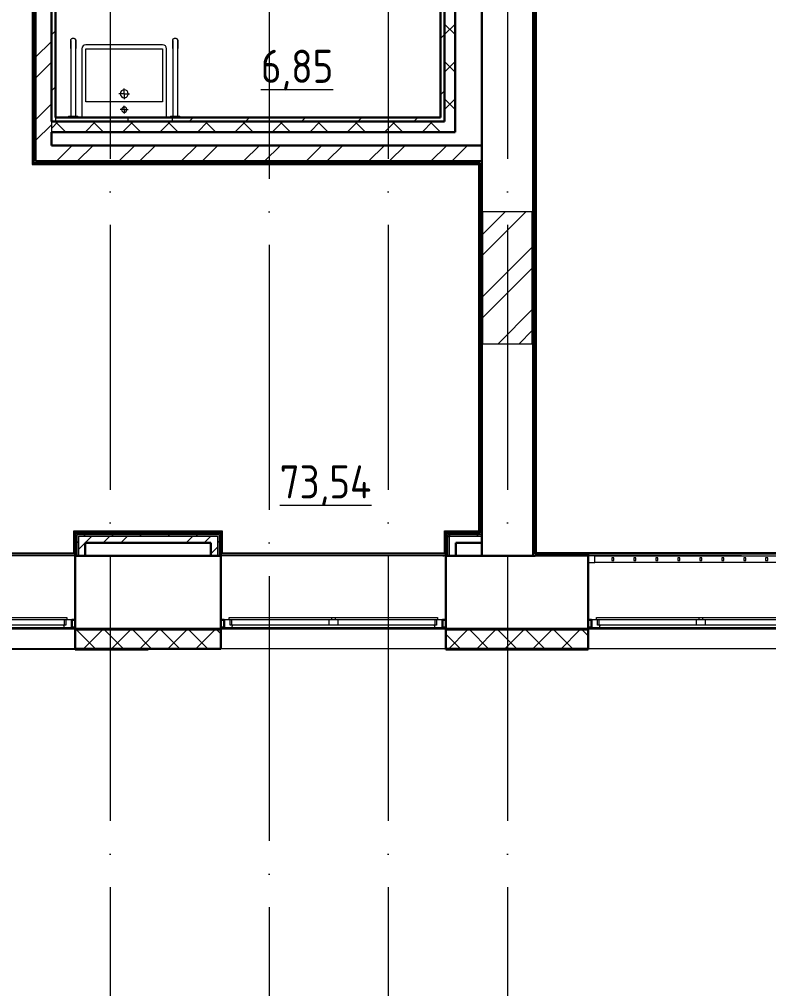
# Model space of a CAD drawing. Header units: millimetres. Extents: x -88595 to 880822, y -1054509 to -148035.
# Drawn here: x 193376 to 199036, y -286118 to -278800 of the extents above; entities that cross this region are included whole.
import ezdxf

# ---------------------------------------------------------------- set-up
doc = ezdxf.new("R2010")
doc.units = ezdxf.units.MM
doc.linetypes.add('ADSK_Линия сетки', pattern=[25, 20, -2.5, 0, -2.5])
for name, color, linetype, lineweight in [('_ Окна', 7, 'Continuous', 30), ('Марки помещений', 7, 'Continuous', 20), ('Обобщенные модели', 7, 'Continuous', 18), ('Оборудование', 7, 'Continuous', 18), ('Ограждение', 7, 'Continuous', 9), ('Окна', 7, 'Continuous', 9), ('Оси', 7, 'Continuous', 9), ('Стены внутренние', 7, 'Continuous', 18), ('Стены наружные', 7, 'Continuous', 18), ('Стены штриховка', 7, 'Continuous', 9), ('Узлы', 7, 'Continuous', 18)]:
    doc.layers.add(name, color=color, linetype=linetype, lineweight=lineweight)
doc.styles.add('GOST Common_3', font='GOST_Common.ttf', dxfattribs={"width": 0.9, "height": 2.5})
pattern_1 = [(180, (215928.69, 665702.34), (-1e-14, -100), [])]
pattern_2 = [(0, (215928.7, 665702.34), (0, 600), []), (90, (215928.7, 665702.34), (-600, 4e-14), [])]
pattern_3 = [(0, (210308.7, 666182.34), (0, 600), []), (90, (210308.7, 666182.34), (-600, 4e-14), [])]

# ---------------------------------------------------------------- blocks, each defined once
blk = doc.blocks.new('1 этаж')
at = {"layer": 'Ограждение'}
h = blk.add_hatch(dxfattribs=at)
h.set_pattern_fill('FP_25', color=256, style=0, pattern_type=2)
h.set_pattern_definition(pattern_2)
h.paths.add_polyline_path([(229602.7, 648417.6), (229612.7, 648427.6), (229612.7, 651627.6), (229602.7, 651617.6), (229602.7, 648427.6)])
h = blk.add_hatch(dxfattribs=at)
h.set_pattern_fill('FP_38', color=256, style=0, pattern_type=2)
h.set_pattern_definition(pattern_3)
h.paths.add_polyline_path([(233402.7, 645477.6), (233412.7, 645487.6), (233412.7, 651442.6), (233402.7, 651452.6), (233402.7, 645862)])
h = blk.add_hatch(dxfattribs=at)
h.set_pattern_fill('FP_25', color=256, style=0, pattern_type=2)
h.set_pattern_definition(pattern_2)
h.paths.add_polyline_path([(229602.7, 648417.6), (232972.7, 648417.6), (232982.7, 648427.6), (229612.7, 648427.6)])
h = blk.add_hatch(dxfattribs=at)
h.set_pattern_fill('FP_25', color=256, style=0, pattern_type=2)
h.set_pattern_definition(pattern_2)
h.paths.add_polyline_path([(232982.7, 645642.6), (232982.7, 648427.6), (232972.7, 648417.6), (232972.7, 645652.6)])
h = blk.add_hatch(dxfattribs=at)
h.set_pattern_fill('FP_25', color=256, style=0, pattern_type=2)
h.set_pattern_definition(pattern_2)
h.paths.add_polyline_path([(231027.7, 645642.6), (231037.7, 645652.6), (229917.7, 645652.6), (229927.7, 645642.6), (230792.7, 645642.6)])
h = blk.add_hatch(dxfattribs=at)
h.set_pattern_fill('FP_25', color=256, style=0, pattern_type=2)
h.set_pattern_definition(pattern_2)
h.paths.add_polyline_path([(232982.7, 645642.6), (232972.7, 645652.6), (232717.7, 645652.6), (232727.7, 645642.6), (232945.4, 645642.6)])
h = blk.add_hatch(dxfattribs=at)
h.set_pattern_fill('FP_25', color=256, style=0, pattern_type=2)
h.set_pattern_definition(pattern_2)
h.paths.add_polyline_path([(229927.7, 645477.6), (229917.7, 645487.6), (228237.7, 645487.6), (228227.7, 645477.6), (229357.6, 645477.6)])
h = blk.add_hatch(dxfattribs=at)
h.set_pattern_fill('FP_25', color=256, style=0, pattern_type=2)
h.set_pattern_definition(pattern_2)
h.paths.add_polyline_path([(232727.7, 645477.6), (232717.7, 645487.6), (231037.7, 645487.6), (231027.7, 645477.6), (232227.8, 645477.6)])
h = blk.add_hatch(dxfattribs=at)
h.set_pattern_fill('FP_38', color=256, style=0, pattern_type=2)
h.set_pattern_definition(pattern_3)
h.paths.add_polyline_path([(235815.6, 645477.6), (236172.7, 645477.6), (236162.7, 645487.6), (233412.7, 645487.6), (233402.7, 645477.6), (235502.7, 645477.6)])
at = {"layer": 'Стены наружные', "lineweight": 9}
h = blk.add_hatch(dxfattribs=at)
h.set_pattern_fill('FP_41', color=256, style=0, pattern_type=2)
h.set_pattern_definition(pattern_1)
h.paths.add_polyline_path([(182042.7, 644902.6), (183317.7, 644902.6), (183317.7, 644912.6), (182042.7, 644912.6)])
h.paths.add_polyline_path([(250165.9, 644902.6), (250742.7, 644902.6), (250742.7, 644912.6), (249457.7, 644912.6), (249457.7, 644902.6)])
h.paths.add_polyline_path([(185017.7, 644902.6), (186167.7, 644902.6), (186167.7, 644912.6), (185017.7, 644912.6)])
h.paths.add_polyline_path([(247295.7, 644902.6), (247757.7, 644902.6), (247757.7, 644912.6), (246657.7, 644912.6), (246657.7, 644902.6)])
h.paths.add_polyline_path([(187867.7, 644902.6), (188997.7, 644902.6), (188997.7, 644912.6), (187867.7, 644912.6)])
h.paths.add_polyline_path([(244425.5, 644902.6), (244957.7, 644902.6), (244957.7, 644912.6), (243882.7, 644912.6), (243882.7, 644902.6)])
h.paths.add_polyline_path([(190697.7, 644902.6), (191807.7, 644902.6), (191807.7, 644912.6), (190697.7, 644912.6)])
h.paths.add_polyline_path([(242182.7, 644902.6), (242182.7, 644912.6), (241087.7, 644912.6), (241087.7, 644902.6), (241555.3, 644902.6)])
h.paths.add_polyline_path([(193507.7, 644902.6), (194597.7, 644902.6), (194597.7, 644912.6), (193507.7, 644912.6)])
h.paths.add_polyline_path([(239387.7, 644902.6), (239387.7, 644912.6), (238282.7, 644912.6), (238282.7, 644902.6), (238685.1, 644902.6)])
h.paths.add_polyline_path([(196297.7, 644902.6), (197427.7, 644902.6), (197427.7, 644912.6), (196297.7, 644912.6)])
h.paths.add_polyline_path([(236532.5, 644902.6), (236582.7, 644902.6), (236582.7, 644912.6), (235502.7, 644912.6), (235502.7, 644902.6), (235814.9, 644902.6)])
h.paths.add_polyline_path([(199127.7, 644902.6), (200247.7, 644902.6), (200247.7, 644912.6), (199127.7, 644912.6)])
h.paths.add_polyline_path([(233802.7, 644902.6), (233802.7, 644912.6), (232727.7, 644912.6), (232727.7, 644902.6), (233662.3, 644902.6)])
h.paths.add_polyline_path([(201947.7, 644902.6), (203017.7, 644902.6), (203017.7, 644912.6), (201947.7, 644912.6)])
h.paths.add_polyline_path([(230792.1, 644902.6), (231027.7, 644902.6), (231027.7, 644912.6), (229927.7, 644912.6), (229927.7, 644902.6), (230074.5, 644902.6)])
h.paths.add_polyline_path([(204717.7, 644902.6), (205817.7, 644902.6), (205817.7, 644912.6), (204717.7, 644912.6)])
h.paths.add_polyline_path([(228227.7, 644902.6), (228227.7, 644912.6), (227127.7, 644912.6), (227127.7, 644902.6), (227921.9, 644902.6)])
h.paths.add_polyline_path([(207517.7, 644902.6), (208647.7, 644902.6), (208647.7, 644912.6), (207517.7, 644912.6)])
h.paths.add_polyline_path([(225427.7, 644902.6), (225427.7, 644912.6), (224347.7, 644912.6), (224347.7, 644902.6), (225051.7, 644902.6)])
h.paths.add_polyline_path([(222181.5, 644902.6), (222647.7, 644902.6), (222647.7, 644912.6), (221547.7, 644912.6), (221547.7, 644902.6), (221549.7, 644902.6)])
h.paths.add_polyline_path([(210347.7, 644902.6), (211457.7, 644902.6), (211457.7, 644912.6), (210347.7, 644912.6)])
h.paths.add_polyline_path([(219845.7, 644902.6), (219847.7, 644902.6), (219847.7, 644912.6), (218807.7, 644912.6), (218808.7, 644902.6), (219670.1, 644902.6)])
h.paths.add_polyline_path([(213157.7, 644902.6), (214267.7, 644902.6), (214267.7, 644912.6), (213157.7, 644912.6)])
h.paths.add_polyline_path([(217107.7, 644902.6), (217107.7, 644912.6), (215967.7, 644912.6), (215968.7, 644902.6), (216957.7, 644902.6)])
h = blk.add_hatch(dxfattribs=at)
h.set_pattern_fill('FP_42', color=256, style=0, pattern_type=2)
h.set_pattern_definition(pattern_1)
h.paths.add_polyline_path([(182042.7, 644902.6), (183317.7, 644902.6), (183317.7, 644912.6), (182042.7, 644912.6)])
h.paths.add_polyline_path([(250166.6, 644902.6), (250742.7, 644902.6), (250742.7, 644912.6), (249457.7, 644912.6), (249457.7, 644902.6)])
h.paths.add_polyline_path([(185017.7, 644902.6), (186167.7, 644902.6), (186167.7, 644912.6), (185017.7, 644912.6)])
h.paths.add_polyline_path([(247296.4, 644902.6), (247757.7, 644902.6), (247757.7, 644912.6), (246657.7, 644912.6), (246657.7, 644902.6)])
h.paths.add_polyline_path([(187867.7, 644902.6), (188997.7, 644902.6), (188997.7, 644912.6), (187867.7, 644912.6)])
h.paths.add_polyline_path([(244426.2, 644902.6), (244957.7, 644902.6), (244957.7, 644912.6), (243882.7, 644912.6), (243882.7, 644902.6)])
h.paths.add_polyline_path([(190697.7, 644902.6), (191807.7, 644902.6), (191807.7, 644912.6), (190697.7, 644912.6)])
h.paths.add_polyline_path([(242182.7, 644902.6), (242182.7, 644912.6), (241087.7, 644912.6), (241087.7, 644902.6), (241556, 644902.6)])
h.paths.add_polyline_path([(193507.7, 644902.6), (194597.7, 644902.6), (194597.7, 644912.6), (193507.7, 644912.6)])
h.paths.add_polyline_path([(239387.7, 644902.6), (239387.7, 644912.6), (238282.7, 644912.6), (238282.7, 644902.6), (238685.8, 644902.6)])
h.paths.add_polyline_path([(196297.7, 644902.6), (197427.7, 644902.6), (197427.7, 644912.6), (196297.7, 644912.6)])
h.paths.add_polyline_path([(236533.1, 644902.6), (236582.7, 644902.6), (236582.7, 644912.6), (235502.7, 644912.6), (235502.7, 644902.6), (235815.6, 644902.6)])
h.paths.add_polyline_path([(199127.7, 644902.6), (200247.7, 644902.6), (200247.7, 644912.6), (199127.7, 644912.6)])
h.paths.add_polyline_path([(233802.7, 644902.6), (233802.7, 644912.6), (232727.7, 644912.6), (232727.7, 644902.6), (233662.9, 644902.6)])
h.paths.add_polyline_path([(201947.7, 644902.6), (203017.7, 644902.6), (203017.7, 644912.6), (201947.7, 644912.6)])
h.paths.add_polyline_path([(230792.7, 644902.6), (231027.7, 644902.6), (231027.7, 644912.6), (229927.7, 644912.6), (229927.7, 644902.6), (230075.2, 644902.6)])
h.paths.add_polyline_path([(204717.7, 644902.6), (205817.7, 644902.6), (205817.7, 644912.6), (204717.7, 644912.6)])
h.paths.add_polyline_path([(228227.7, 644902.6), (228227.7, 644912.6), (227127.7, 644912.6), (227127.7, 644902.6), (227922.5, 644902.6)])
h.paths.add_polyline_path([(207517.7, 644902.6), (208647.7, 644902.6), (208647.7, 644912.6), (207517.7, 644912.6)])
h.paths.add_polyline_path([(225427.7, 644902.6), (225427.7, 644912.6), (224347.7, 644912.6), (224347.7, 644902.6), (225052.3, 644902.6)])
h.paths.add_polyline_path([(222182.1, 644902.6), (222647.7, 644902.6), (222647.7, 644912.6), (221547.7, 644912.6), (221547.7, 644902.6), (221549.7, 644902.6)])
h.paths.add_polyline_path([(210347.7, 644902.6), (211457.7, 644902.6), (211457.7, 644912.6), (210347.7, 644912.6)])
h.paths.add_polyline_path([(219845.7, 644902.6), (219847.7, 644902.6), (219847.7, 644912.6), (218807.7, 644912.6), (218808.7, 644902.6), (219670.6, 644902.6)])
h.paths.add_polyline_path([(213157.7, 644902.6), (214267.7, 644902.6), (214267.7, 644912.6), (213157.7, 644912.6)])
h.paths.add_polyline_path([(217107.7, 644902.6), (217107.7, 644912.6), (215967.7, 644912.6), (215968.7, 644902.6), (216957.7, 644902.6)])
h = blk.add_hatch(dxfattribs=at)
h.set_pattern_fill('FP_42', color=256, style=0, pattern_type=2)
h.set_pattern_definition([(180, (215928.69, 665702.34), (-1e-14, -100), [])])
h.paths.add_polyline_path([(182042.7, 644902.6), (183317.7, 644902.6), (183317.7, 644912.6), (182042.7, 644912.6)])
h.paths.add_polyline_path([(250166.6, 644902.6), (250742.7, 644902.6), (250742.7, 644912.6), (249457.7, 644912.6), (249457.7, 644902.6)])
h.paths.add_polyline_path([(185017.7, 644902.6), (186167.7, 644902.6), (186167.7, 644912.6), (185017.7, 644912.6)])
h.paths.add_polyline_path([(247296.4, 644902.6), (247757.7, 644902.6), (247757.7, 644912.6), (246657.7, 644912.6), (246657.7, 644902.6)])
h.paths.add_polyline_path([(187867.7, 644902.6), (188997.7, 644902.6), (188997.7, 644912.6), (187867.7, 644912.6)])
h.paths.add_polyline_path([(244426.2, 644902.6), (244957.7, 644902.6), (244957.7, 644912.6), (243882.7, 644912.6), (243882.7, 644902.6)])
h.paths.add_polyline_path([(190697.7, 644902.6), (191807.7, 644902.6), (191807.7, 644912.6), (190697.7, 644912.6)])
h.paths.add_polyline_path([(242182.7, 644902.6), (242182.7, 644912.6), (241087.7, 644912.6), (241087.7, 644902.6), (241556, 644902.6)])
h.paths.add_polyline_path([(193507.7, 644902.6), (194597.7, 644902.6), (194597.7, 644912.6), (193507.7, 644912.6)])
h.paths.add_polyline_path([(239387.7, 644902.6), (239387.7, 644912.6), (238282.7, 644912.6), (238282.7, 644902.6), (238685.8, 644902.6)])
h.paths.add_polyline_path([(196297.7, 644902.6), (197427.7, 644902.6), (197427.7, 644912.6), (196297.7, 644912.6)])
h.paths.add_polyline_path([(236533.1, 644902.6), (236582.7, 644902.6), (236582.7, 644912.6), (235502.7, 644912.6), (235502.7, 644902.6), (235815.6, 644902.6)])
h.paths.add_polyline_path([(199127.7, 644902.6), (200247.7, 644902.6), (200247.7, 644912.6), (199127.7, 644912.6)])
h.paths.add_polyline_path([(233802.7, 644902.6), (233802.7, 644912.6), (232727.7, 644912.6), (232727.7, 644902.6), (233662.9, 644902.6)])
h.paths.add_polyline_path([(201947.7, 644902.6), (203017.7, 644902.6), (203017.7, 644912.6), (201947.7, 644912.6)])
h.paths.add_polyline_path([(230792.7, 644902.6), (231027.7, 644902.6), (231027.7, 644912.6), (229927.7, 644912.6), (229927.7, 644902.6), (230075.2, 644902.6)])
h.paths.add_polyline_path([(204717.7, 644902.6), (205817.7, 644902.6), (205817.7, 644912.6), (204717.7, 644912.6)])
h.paths.add_polyline_path([(228227.7, 644902.6), (228227.7, 644912.6), (227127.7, 644912.6), (227127.7, 644902.6), (227922.5, 644902.6)])
h.paths.add_polyline_path([(207517.7, 644902.6), (208647.7, 644902.6), (208647.7, 644912.6), (207517.7, 644912.6)])
h.paths.add_polyline_path([(225427.7, 644902.6), (225427.7, 644912.6), (224347.7, 644912.6), (224347.7, 644902.6), (225052.3, 644902.6)])
h.paths.add_polyline_path([(222182.1, 644902.6), (222647.7, 644902.6), (222647.7, 644912.6), (221547.7, 644912.6), (221547.7, 644902.6), (221549.7, 644902.6)])
h.paths.add_polyline_path([(210347.7, 644902.6), (211457.7, 644902.6), (211457.7, 644912.6), (210347.7, 644912.6)])
h.paths.add_polyline_path([(219845.7, 644902.6), (219847.7, 644902.6), (219847.7, 644912.6), (218807.7, 644912.6), (218808.7, 644902.6), (219670.6, 644902.6)])
h.paths.add_polyline_path([(213157.7, 644902.6), (214267.7, 644902.6), (214267.7, 644912.6), (213157.7, 644912.6)])
h.paths.add_polyline_path([(217107.7, 644902.6), (217107.7, 644912.6), (215967.7, 644912.6), (215968.7, 644902.6), (216957.7, 644902.6)])
at = {"layer": '_ Окна', "lineweight": 18}
for p, q in [((233852.7, 645462.6), (233802.7, 645462.6)), ((233802.7, 645462.6), (233802.7, 645412.6)), ((233852.7, 645412.6), (233852.7, 645462.6)), ((233802.7, 645412.6), (233852.7, 645412.6)), ((233996.7, 645447.6), (233980.7, 645447.6)), ((233980.7, 645447.6), (233980.7, 645427.6)), ((233980.7, 645427.6), (233996.7, 645427.6)), ((233996.7, 645427.6), (233996.7, 645447.6)), ((234162.7, 645447.6), (234146.7, 645447.6)), ((234146.7, 645447.6), (234146.7, 645427.6)), ((234146.7, 645427.6), (234162.7, 645427.6)), ((234162.7, 645427.6), (234162.7, 645447.6)), ((234328.7, 645447.6), (234312.7, 645447.6)), ((234312.7, 645447.6), (234312.7, 645427.6)), ((234312.7, 645427.6), (234328.7, 645427.6)), ((234328.7, 645427.6), (234328.7, 645447.6)), ((234494.7, 645447.6), (234478.7, 645447.6)), ((234478.7, 645447.6), (234478.7, 645427.6)), ((234478.7, 645427.6), (234494.7, 645427.6)), ((234494.7, 645427.6), (234494.7, 645447.6)), ((234660.7, 645447.6), (234644.7, 645447.6)), ((234644.7, 645447.6), (234644.7, 645427.6)), ((234644.7, 645427.6), (234660.7, 645427.6)), ((234660.7, 645427.6), (234660.7, 645447.6)), ((234826.7, 645447.6), (234810.7, 645447.6)), ((234810.7, 645447.6), (234810.7, 645427.6)), ((234810.7, 645427.6), (234826.7, 645427.6)), ((234826.7, 645427.6), (234826.7, 645447.6)), ((234992.7, 645447.6), (234976.7, 645447.6)), ((234976.7, 645447.6), (234976.7, 645427.6)), ((234976.7, 645427.6), (234992.7, 645427.6)), ((234992.7, 645427.6), (234992.7, 645447.6)), ((235158.7, 645447.6), (235142.7, 645447.6)), ((235142.7, 645447.6), (235142.7, 645427.6)), ((235142.7, 645427.6), (235158.7, 645427.6)), ((235158.7, 645427.6), (235158.7, 645447.6)), ((229856.7, 644980.6), (229856.7, 644939.6)), ((229902.7, 644980.6), (229864.7, 644980.6)), ((229902.7, 644922.6), (229902.7, 644980.6)), ((231090.7, 644980.6), (231052.7, 644980.6)), ((231052.7, 644980.6), (231052.7, 644922.6)), ((231098.7, 644939.6), (231098.7, 644980.6)), ((232656.7, 644980.6), (232656.7, 644939.6)), ((232702.7, 644980.6), (232664.7, 644980.6)), ((232702.7, 644922.6), (232702.7, 644980.6)), ((233865.7, 644980.6), (233827.7, 644980.6)), ((233827.7, 644980.6), (233827.7, 644922.6)), ((233873.7, 644939.6), (233873.7, 644980.6)), ((229838.7, 644939.6), (229843.3, 644922.6)), ((229843.3, 644922.6), (229902.7, 644922.6)), ((229856.7, 644939.6), (229844.7, 644939.6)), ((231052.7, 644922.6), (231112.2, 644922.6)), ((231110.7, 644939.6), (231098.7, 644939.6)), ((231112.2, 644922.6), (231116.7, 644939.6)), ((232638.7, 644939.6), (232643.3, 644922.6)), ((232643.3, 644922.6), (232702.7, 644922.6)), ((232656.7, 644939.6), (232644.7, 644939.6)), ((233827.7, 644922.6), (233887.2, 644922.6)), ((233885.7, 644939.6), (233873.7, 644939.6)), ((233887.2, 644922.6), (233891.7, 644939.6))]:
    blk.add_line(p, q, dxfattribs=at)
at = {"layer": '_ Окна'}
for p, q in [((229927.7, 644980.6), (229902.7, 644980.6)), ((229902.7, 644980.6), (229902.7, 644922.6)), ((231052.7, 644980.6), (231027.7, 644980.6)), ((231052.7, 644922.6), (231052.7, 644980.6)), ((232727.7, 644980.6), (232702.7, 644980.6)), ((232702.7, 644980.6), (232702.7, 644922.6)), ((233827.7, 644980.6), (233802.7, 644980.6)), ((233827.7, 644922.6), (233827.7, 644980.6)), ((229902.7, 644922.6), (229927.7, 644922.6)), ((231027.7, 644922.6), (231052.7, 644922.6)), ((232702.7, 644922.6), (232727.7, 644922.6)), ((233802.7, 644922.6), (233827.7, 644922.6))]:
    blk.add_line(p, q, dxfattribs=at)
at = {"layer": 'Обобщенные модели'}
for p, q in [((229893.7, 649293.6), (229893.7, 648782.6)), ((229931.7, 648782.6), (229931.7, 649293.6)), ((230663.7, 649293.6), (230663.7, 648782.6)), ((230701.7, 648782.6), (230701.7, 649293.6)), ((229877.7, 648782.6), (229947.7, 648782.6)), ((229877.7, 648782.6), (229877.7, 648772.6)), ((229947.7, 648772.6), (229947.7, 648782.6)), ((230647.7, 648782.6), (230717.7, 648782.6)), ((230647.7, 648782.6), (230647.7, 648772.6)), ((230717.7, 648772.6), (230717.7, 648782.6))]:
    blk.add_line(p, q, dxfattribs=at)
at = {"layer": 'Обобщенные модели', "flags": 128}
for points in [[(229893.7, 649353.6), (229893.7, 649354.4), (229893.8, 649355.1), (229893.8, 649355.9), (229894, 649356.6), (229894.1, 649357.4), (229894.3, 649358.1), (229894.5, 649358.9), (229894.7, 649359.6), (229894.9, 649360.3), (229895.2, 649361), (229895.5, 649361.7), (229895.9, 649362.4), (229896.2, 649363), (229896.6, 649363.7), (229897, 649364.3), (229897.5, 649365), (229897.9, 649365.6), (229898.4, 649366.1), (229898.9, 649366.7), (229899.5, 649367.2), (229900, 649367.8), (229900.6, 649368.2), (229901.2, 649368.7), (229901.8, 649369.2), (229902.4, 649369.6), (229903.1, 649370), (229903.8, 649370.4), (229904.4, 649370.7), (229905.1, 649371), (229905.8, 649371.3), (229906.5, 649371.6), (229907.3, 649371.8), (229908, 649372), (229908.7, 649372.2), (229909.5, 649372.3), (229910.2, 649372.4), (229911, 649372.5), (229911.7, 649372.6), (229912.5, 649372.6), (229912.7, 649372.6)], [(229893.7, 649293.6), (229893.7, 649296), (229893.7, 649298.4), (229893.7, 649300.8), (229893.7, 649303.2), (229893.7, 649305.5), (229893.7, 649307.9), (229893.7, 649310.2), (229893.7, 649312.5), (229893.7, 649314.7), (229893.7, 649317), (229893.7, 649319.2), (229893.7, 649321.3), (229893.7, 649323.4), (229893.7, 649325.5), (229893.7, 649327.5), (229893.7, 649329.4), (229893.7, 649331.3), (229893.7, 649333.2), (229893.7, 649334.9), (229893.7, 649336.6), (229893.7, 649338.3), (229893.7, 649339.8), (229893.7, 649341.3), (229893.7, 649342.8), (229893.7, 649344.1), (229893.7, 649345.3), (229893.7, 649346.5), (229893.7, 649347.6), (229893.7, 649348.6), (229893.7, 649349.5), (229893.7, 649350.4), (229893.7, 649351.1), (229893.7, 649351.7), (229893.7, 649352.3), (229893.7, 649352.7), (229893.7, 649353.1), (229893.7, 649353.4), (229893.7, 649353.5), (229893.7, 649353.6), (229893.7, 649353.6)], [(229893.7, 649353.6), (229893.7, 649353.6), (229893.7, 649353.4), (229893.7, 649353.2), (229893.7, 649352.8), (229893.7, 649352.4), (229893.7, 649351.9), (229893.7, 649351.3), (229893.7, 649350.6), (229893.7, 649349.8), (229893.7, 649348.9), (229893.7, 649347.9), (229893.7, 649346.8), (229893.7, 649345.7), (229893.7, 649344.4), (229893.7, 649343.1), (229893.7, 649341.7), (229893.7, 649340.3), (229893.7, 649338.7), (229893.7, 649337.1), (229893.7, 649335.4), (229893.7, 649333.7), (229893.7, 649331.8), (229893.7, 649330), (229893.7, 649328), (229893.7, 649326), (229893.7, 649324), (229893.7, 649321.9), (229893.7, 649319.7), (229893.7, 649317.6), (229893.7, 649315.3), (229893.7, 649313.1), (229893.7, 649310.8), (229893.7, 649308.5), (229893.7, 649306.2), (229893.7, 649303.8), (229893.7, 649301.4), (229893.7, 649299), (229893.7, 649296.7), (229893.7, 649294.3), (229893.7, 649293.6)], [(229912.7, 649372.6), (229913.5, 649372.6), (229914.2, 649372.5), (229915, 649372.5), (229915.7, 649372.4), (229916.5, 649372.2), (229917.2, 649372.1), (229918, 649371.9), (229918.7, 649371.6), (229919.4, 649371.4), (229920.1, 649371.1), (229920.8, 649370.8), (229921.5, 649370.5), (229922.2, 649370.1), (229922.8, 649369.7), (229923.4, 649369.3), (229924.1, 649368.8), (229924.7, 649368.4), (229925.2, 649367.9), (229925.8, 649367.4), (229926.3, 649366.8), (229926.9, 649366.3), (229927.4, 649365.7), (229927.8, 649365.1), (229928.3, 649364.5), (229928.7, 649363.9), (229929.1, 649363.2), (229929.5, 649362.6), (229929.8, 649361.9), (229930.1, 649361.2), (229930.4, 649360.5), (229930.7, 649359.8), (229930.9, 649359.1), (229931.1, 649358.3), (229931.3, 649357.6), (229931.4, 649356.8), (229931.5, 649356.1), (229931.6, 649355.3), (229931.7, 649354.6), (229931.7, 649353.8), (229931.7, 649353.6)], [(229931.7, 649293.6), (229931.7, 649296), (229931.7, 649298.4), (229931.7, 649300.8), (229931.7, 649303.2), (229931.7, 649305.5), (229931.7, 649307.9), (229931.7, 649310.2), (229931.7, 649312.5), (229931.7, 649314.7), (229931.7, 649317), (229931.7, 649319.2), (229931.7, 649321.3), (229931.7, 649323.4), (229931.7, 649325.5), (229931.7, 649327.5), (229931.7, 649329.4), (229931.7, 649331.3), (229931.7, 649333.2), (229931.7, 649334.9), (229931.7, 649336.6), (229931.7, 649338.3), (229931.7, 649339.8), (229931.7, 649341.3), (229931.7, 649342.8), (229931.7, 649344.1), (229931.7, 649345.3), (229931.7, 649346.5), (229931.7, 649347.6), (229931.7, 649348.6), (229931.7, 649349.5), (229931.7, 649350.4), (229931.7, 649351.1), (229931.7, 649351.7), (229931.7, 649352.3), (229931.7, 649352.7), (229931.7, 649353.1), (229931.7, 649353.4), (229931.7, 649353.5), (229931.7, 649353.6), (229931.7, 649353.6)], [(229931.7, 649353.6), (229931.7, 649353.6), (229931.7, 649353.4), (229931.7, 649353.2), (229931.7, 649352.8), (229931.7, 649352.4), (229931.7, 649351.9), (229931.7, 649351.3), (229931.7, 649350.6), (229931.7, 649349.8), (229931.7, 649348.9), (229931.7, 649347.9), (229931.7, 649346.8), (229931.7, 649345.7), (229931.7, 649344.4), (229931.7, 649343.1), (229931.7, 649341.7), (229931.7, 649340.3), (229931.7, 649338.7), (229931.7, 649337.1), (229931.7, 649335.4), (229931.7, 649333.7), (229931.7, 649331.8), (229931.7, 649330), (229931.7, 649328), (229931.7, 649326), (229931.7, 649324), (229931.7, 649321.9), (229931.7, 649319.7), (229931.7, 649317.6), (229931.7, 649315.3), (229931.7, 649313.1), (229931.7, 649310.8), (229931.7, 649308.5), (229931.7, 649306.2), (229931.7, 649303.8), (229931.7, 649301.4), (229931.7, 649299), (229931.7, 649296.7), (229931.7, 649294.3), (229931.7, 649293.6)], [(230663.7, 649353.6), (230663.7, 649354.4), (230663.8, 649355.1), (230663.8, 649355.9), (230664, 649356.6), (230664.1, 649357.4), (230664.3, 649358.1), (230664.5, 649358.9), (230664.7, 649359.6), (230664.9, 649360.3), (230665.2, 649361), (230665.5, 649361.7), (230665.9, 649362.4), (230666.2, 649363), (230666.6, 649363.7), (230667, 649364.3), (230667.5, 649365), (230667.9, 649365.6), (230668.4, 649366.1), (230668.9, 649366.7), (230669.5, 649367.2), (230670, 649367.8), (230670.6, 649368.2), (230671.2, 649368.7), (230671.8, 649369.2), (230672.4, 649369.6), (230673.1, 649370), (230673.8, 649370.4), (230674.4, 649370.7), (230675.1, 649371), (230675.8, 649371.3), (230676.5, 649371.6), (230677.3, 649371.8), (230678, 649372), (230678.7, 649372.2), (230679.5, 649372.3), (230680.2, 649372.4), (230681, 649372.5), (230681.7, 649372.6), (230682.5, 649372.6), (230682.7, 649372.6)], [(230663.7, 649293.6), (230663.7, 649296), (230663.7, 649298.4), (230663.7, 649300.8), (230663.7, 649303.2), (230663.7, 649305.5), (230663.7, 649307.9), (230663.7, 649310.2), (230663.7, 649312.5), (230663.7, 649314.7), (230663.7, 649317), (230663.7, 649319.2), (230663.7, 649321.3), (230663.7, 649323.4), (230663.7, 649325.5), (230663.7, 649327.5), (230663.7, 649329.4), (230663.7, 649331.3), (230663.7, 649333.2), (230663.7, 649334.9), (230663.7, 649336.6), (230663.7, 649338.3), (230663.7, 649339.8), (230663.7, 649341.3), (230663.7, 649342.8), (230663.7, 649344.1), (230663.7, 649345.3), (230663.7, 649346.5), (230663.7, 649347.6), (230663.7, 649348.6), (230663.7, 649349.5), (230663.7, 649350.4), (230663.7, 649351.1), (230663.7, 649351.7), (230663.7, 649352.3), (230663.7, 649352.7), (230663.7, 649353.1), (230663.7, 649353.4), (230663.7, 649353.5), (230663.7, 649353.6), (230663.7, 649353.6)], [(230663.7, 649353.6), (230663.7, 649353.6), (230663.7, 649353.4), (230663.7, 649353.2), (230663.7, 649352.8), (230663.7, 649352.4), (230663.7, 649351.9), (230663.7, 649351.3), (230663.7, 649350.6), (230663.7, 649349.8), (230663.7, 649348.9), (230663.7, 649347.9), (230663.7, 649346.8), (230663.7, 649345.7), (230663.7, 649344.4), (230663.7, 649343.1), (230663.7, 649341.7), (230663.7, 649340.3), (230663.7, 649338.7), (230663.7, 649337.1), (230663.7, 649335.4), (230663.7, 649333.7), (230663.7, 649331.8), (230663.7, 649330), (230663.7, 649328), (230663.7, 649326), (230663.7, 649324), (230663.7, 649321.9), (230663.7, 649319.7), (230663.7, 649317.6), (230663.7, 649315.3), (230663.7, 649313.1), (230663.7, 649310.8), (230663.7, 649308.5), (230663.7, 649306.2), (230663.7, 649303.8), (230663.7, 649301.4), (230663.7, 649299), (230663.7, 649296.7), (230663.7, 649294.3), (230663.7, 649293.6)], [(230682.7, 649372.6), (230683.5, 649372.6), (230684.2, 649372.5), (230685, 649372.5), (230685.7, 649372.4), (230686.5, 649372.2), (230687.2, 649372.1), (230688, 649371.9), (230688.7, 649371.6), (230689.4, 649371.4), (230690.1, 649371.1), (230690.8, 649370.8), (230691.5, 649370.5), (230692.2, 649370.1), (230692.8, 649369.7), (230693.4, 649369.3), (230694.1, 649368.8), (230694.7, 649368.4), (230695.2, 649367.9), (230695.8, 649367.4), (230696.3, 649366.8), (230696.9, 649366.3), (230697.4, 649365.7), (230697.8, 649365.1), (230698.3, 649364.5), (230698.7, 649363.9), (230699.1, 649363.2), (230699.5, 649362.6), (230699.8, 649361.9), (230700.1, 649361.2), (230700.4, 649360.5), (230700.7, 649359.8), (230700.9, 649359.1), (230701.1, 649358.3), (230701.3, 649357.6), (230701.4, 649356.8), (230701.5, 649356.1), (230701.6, 649355.3), (230701.7, 649354.6), (230701.7, 649353.8), (230701.7, 649353.6)], [(230701.7, 649293.6), (230701.7, 649296), (230701.7, 649298.4), (230701.7, 649300.8), (230701.7, 649303.2), (230701.7, 649305.5), (230701.7, 649307.9), (230701.7, 649310.2), (230701.7, 649312.5), (230701.7, 649314.7), (230701.7, 649317), (230701.7, 649319.2), (230701.7, 649321.3), (230701.7, 649323.4), (230701.7, 649325.5), (230701.7, 649327.5), (230701.7, 649329.4), (230701.7, 649331.3), (230701.7, 649333.2), (230701.7, 649334.9), (230701.7, 649336.6), (230701.7, 649338.3), (230701.7, 649339.8), (230701.7, 649341.3), (230701.7, 649342.8), (230701.7, 649344.1), (230701.7, 649345.3), (230701.7, 649346.5), (230701.7, 649347.6), (230701.7, 649348.6), (230701.7, 649349.5), (230701.7, 649350.4), (230701.7, 649351.1), (230701.7, 649351.7), (230701.7, 649352.3), (230701.7, 649352.7), (230701.7, 649353.1), (230701.7, 649353.4), (230701.7, 649353.5), (230701.7, 649353.6), (230701.7, 649353.6)], [(230701.7, 649353.6), (230701.7, 649353.6), (230701.7, 649353.4), (230701.7, 649353.2), (230701.7, 649352.8), (230701.7, 649352.4), (230701.7, 649351.9), (230701.7, 649351.3), (230701.7, 649350.6), (230701.7, 649349.8), (230701.7, 649348.9), (230701.7, 649347.9), (230701.7, 649346.8), (230701.7, 649345.7), (230701.7, 649344.4), (230701.7, 649343.1), (230701.7, 649341.7), (230701.7, 649340.3), (230701.7, 649338.7), (230701.7, 649337.1), (230701.7, 649335.4), (230701.7, 649333.7), (230701.7, 649331.8), (230701.7, 649330), (230701.7, 649328), (230701.7, 649326), (230701.7, 649324), (230701.7, 649321.9), (230701.7, 649319.7), (230701.7, 649317.6), (230701.7, 649315.3), (230701.7, 649313.1), (230701.7, 649310.8), (230701.7, 649308.5), (230701.7, 649306.2), (230701.7, 649303.8), (230701.7, 649301.4), (230701.7, 649299), (230701.7, 649296.7), (230701.7, 649294.3), (230701.7, 649293.6)]]:
    blk.add_lwpolyline(points, dxfattribs=at)
at = {"layer": 'Ограждение'}
for p, q in [((229602.7, 651617.6), (229602.7, 648417.6)), ((233412.7, 645487.6), (233412.7, 651442.6)), ((229612.7, 648427.6), (229602.7, 648417.6)), ((229602.7, 648417.6), (232972.7, 648417.6)), ((232982.7, 648427.6), (232972.7, 648417.6)), ((232972.7, 648417.6), (232972.7, 645652.6)), ((229917.7, 645487.6), (229917.7, 645652.6)), ((229927.7, 645642.6), (229917.7, 645652.6)), ((229917.7, 645652.6), (231037.7, 645652.6)), ((231027.7, 645642.6), (231037.7, 645652.6)), ((231037.7, 645652.6), (231037.7, 645487.6)), ((232717.7, 645487.6), (232717.7, 645652.6)), ((232727.7, 645642.6), (232717.7, 645652.6)), ((232717.7, 645652.6), (232972.7, 645652.6)), ((232972.7, 645652.6), (232982.7, 645642.6)), ((228237.7, 645487.6), (229917.7, 645487.6)), ((229927.7, 645477.6), (229917.7, 645487.6)), ((231027.7, 645477.6), (231037.7, 645487.6)), ((231037.7, 645487.6), (232717.7, 645487.6)), ((232727.7, 645477.6), (232717.7, 645487.6)), ((233412.7, 645487.6), (233402.7, 645477.6)), ((236162.7, 645487.6), (233412.7, 645487.6))]:
    blk.add_line(p, q, dxfattribs=at)
at = {"layer": 'Окна'}
for p, q in [((233852.7, 645462.6), (235452.7, 645462.6)), ((235452.7, 645412.6), (233852.7, 645412.6)), ((229092.7, 644997.6), (229864.7, 644997.6)), ((229864.7, 644980.6), (229092.7, 644980.6)), ((229844.7, 644980.6), (229844.7, 644939.6)), ((229864.7, 644997.6), (229864.7, 644980.6)), ((231090.7, 644997.6), (231862.7, 644997.6)), ((231090.7, 644980.6), (231090.7, 644997.6)), ((231862.7, 644980.6), (231090.7, 644980.6)), ((231110.7, 644939.6), (231110.7, 644980.6)), ((231842.7, 644980.6), (231842.7, 644939.6)), ((231862.7, 644997.6), (231892.7, 644997.6)), ((231862.7, 644997.6), (231862.7, 644980.6)), ((231892.7, 644980.6), (231862.7, 644980.6)), ((231892.7, 644997.6), (232664.7, 644997.6)), ((231892.7, 644980.6), (231892.7, 644997.6)), ((232664.7, 644980.6), (231892.7, 644980.6)), ((231912.7, 644939.6), (231912.7, 644980.6)), ((232644.7, 644980.6), (232644.7, 644939.6)), ((232664.7, 644997.6), (232664.7, 644980.6)), ((233865.7, 644997.6), (234637.7, 644997.6)), ((233865.7, 644980.6), (233865.7, 644997.6)), ((234637.7, 644980.6), (233865.7, 644980.6)), ((233885.7, 644939.6), (233885.7, 644980.6)), ((234617.7, 644980.6), (234617.7, 644939.6)), ((234637.7, 644997.6), (234667.7, 644997.6)), ((234637.7, 644997.6), (234637.7, 644980.6)), ((234667.7, 644980.6), (234637.7, 644980.6)), ((234667.7, 644997.6), (235439.7, 644997.6)), ((234667.7, 644980.6), (234667.7, 644997.6)), ((235439.7, 644980.6), (234667.7, 644980.6)), ((234687.7, 644939.6), (234687.7, 644980.6)), ((228312.2, 644922.6), (229843.3, 644922.6)), ((229844.7, 644939.6), (229112.7, 644939.6)), ((231842.7, 644939.6), (231110.7, 644939.6)), ((231112.2, 644922.6), (232643.3, 644922.6)), ((231912.7, 644939.6), (231842.7, 644939.6)), ((232644.7, 644939.6), (231912.7, 644939.6)), ((234617.7, 644939.6), (233885.7, 644939.6)), ((233887.2, 644922.6), (235418.3, 644922.6)), ((234687.7, 644939.6), (234617.7, 644939.6)), ((235419.7, 644939.6), (234687.7, 644939.6))]:
    blk.add_line(p, q, dxfattribs=at)
at = {"layer": 'Оси', "linetype": 'ADSK_Линия сетки', "ltscale": 100}
for p, q in [((231392.7, 697813.2), (231392.7, 631836.5)), ((230192.7, 662962.6), (230192.7, 631836.5)), ((232292.7, 662962.6), (232292.7, 633106.5)), ((233192.7, 662962.6), (233192.7, 633106.5)), ((252460, 645462.6), (175520.4, 645462.6))]:
    blk.add_line(p, q, dxfattribs=at)
at = {"layer": 'Стены внутренние', "lineweight": 30}
for p, q in [((232997.7, 651642.6), (232997.7, 648562.6)), ((232997.7, 648062.6), (233002.7, 648062.6)), ((233382.7, 648062.6), (233387.7, 648062.6)), ((233002.7, 647062.6), (232997.7, 647062.6)), ((233387.7, 647062.6), (233382.7, 647062.6)), ((232997.7, 645562.6), (232997.7, 645462.6)), ((229927.7, 645462.6), (229927.7, 644912.6)), ((230952.7, 645462.6), (230002.7, 645462.6)), ((231027.7, 644912.6), (231027.7, 645462.6)), ((232727.7, 645462.6), (232727.7, 644912.6)), ((233402.7, 645462.6), (232802.7, 645462.6)), ((232997.7, 645462.6), (233387.7, 645462.6)), ((233802.7, 644912.6), (233802.7, 645462.6)), ((229927.7, 644912.6), (231027.7, 644912.6)), ((229927.7, 644902.6), (229927.7, 644760.6)), ((231027.7, 644760.6), (231027.7, 644902.6)), ((232727.7, 644912.6), (233802.7, 644912.6)), ((232727.7, 644902.6), (232727.7, 644760.6)), ((233802.7, 644760.6), (233802.7, 644902.6)), ((229927.7, 644760.6), (231027.7, 644760.6)), ((232727.7, 644760.6), (233802.7, 644760.6))]:
    blk.add_line(p, q, dxfattribs=at)
at = {"layer": 'Стены внутренние'}
for p, q in [((233002.7, 648062.6), (233382.7, 648062.6)), ((233382.7, 647062.6), (233002.7, 647062.6)), ((233802.7, 645462.6), (233402.7, 645462.6)), ((229927.7, 644912.6), (228227.7, 644912.6)), ((232727.7, 644912.6), (231027.7, 644912.6)), ((235502.7, 644912.6), (233802.7, 644912.6)), ((229927.7, 644760.6), (228227.7, 644760.6)), ((232727.7, 644760.6), (231027.7, 644760.6)), ((235502.7, 644760.6), (233802.7, 644760.6))]:
    blk.add_line(p, q, dxfattribs=at)
at = {"layer": 'Стены внутренние', "linetype": 'Continuous', "lineweight": 9}
for p, q in [((230080.2, 644762.6), (229940.2, 644902.6)), ((229990.7, 644762.6), (230130.7, 644902.6)), ((230292.3, 644762.6), (230152.3, 644902.6)), ((230202.9, 644762.6), (230342.9, 644902.6)), ((230504.5, 644762.6), (230364.5, 644902.6)), ((230415, 644762.6), (230555, 644902.6)), ((230716.6, 644762.6), (230576.6, 644902.6)), ((230627.1, 644762.6), (230767.1, 644902.6)), ((230928.7, 644762.6), (230788.7, 644902.6)), ((230839.3, 644762.6), (230979.3, 644902.6)), ((231027.7, 644875.7), (231000.9, 644902.6)), ((232837.9, 644762.6), (232727.7, 644872.8)), ((232748.5, 644762.6), (232888.5, 644902.6)), ((233050, 644762.6), (232910, 644902.6)), ((232960.6, 644762.6), (233100.6, 644902.6)), ((233262.2, 644762.6), (233122.2, 644902.6)), ((233172.7, 644762.6), (233312.7, 644902.6)), ((233474.3, 644762.6), (233334.3, 644902.6)), ((233384.9, 644762.6), (233524.9, 644902.6)), ((233686.4, 644762.6), (233546.4, 644902.6)), ((233597, 644762.6), (233737, 644902.6)), ((233802.7, 644858.5), (233758.6, 644902.6)), ((230057.5, 644762.6), (230056.3, 644760.6)), ((232873.1, 644762.6), (232872, 644760.6)), ((233107.8, 644762.6), (233106.6, 644760.6)), ((233128.5, 644760.6), (233127.3, 644762.6)), ((233363.1, 644760.6), (233362, 644762.6))]:
    blk.add_line(p, q, dxfattribs=at)
at = {"layer": 'Стены наружные', "lineweight": 30}
for p, q in [((229612.7, 651627.6), (229612.7, 648427.6)), ((229627.7, 651642.6), (229627.7, 648442.6)), ((229747.7, 648742.6), (229747.7, 651642.6)), ((229777.7, 648772.6), (229777.7, 651612.6)), ((232797.7, 648662.6), (232797.7, 651642.6)), ((233387.7, 651467.6), (233387.7, 645462.6)), ((233402.7, 645477.6), (233402.7, 651452.6)), ((232717.7, 650797.6), (232717.7, 648742.6)), ((232687.7, 650767.6), (232687.7, 648772.6)), ((232687.7, 648772.6), (229777.7, 648772.6)), ((232717.7, 648742.6), (229747.7, 648742.6)), ((229747.7, 648562.6), (229747.7, 648662.6)), ((229747.7, 648662.6), (232797.7, 648662.6)), ((232997.7, 648562.6), (229747.7, 648562.6)), ((232997.7, 645562.6), (232997.7, 648562.6)), ((229612.7, 648427.6), (232982.7, 648427.6)), ((229627.7, 648442.6), (232997.7, 648442.6)), ((232982.7, 648427.6), (232982.7, 645642.6)), ((233002.7, 648062.6), (233002.7, 647062.6)), ((233382.7, 647062.6), (233382.7, 648062.6)), ((229927.7, 645642.6), (229927.7, 645462.6)), ((231027.7, 645642.6), (229927.7, 645642.6)), ((231027.7, 645637.6), (229927.7, 645637.6)), ((231027.7, 645462.6), (231027.7, 645642.6)), ((232727.7, 645642.6), (232727.7, 645462.6)), ((232982.7, 645642.6), (232727.7, 645642.6)), ((232982.7, 645637.6), (232727.7, 645637.6)), ((230002.7, 645562.6), (230952.7, 645562.6)), ((230002.7, 645462.6), (230002.7, 645562.6)), ((230952.7, 645562.6), (230952.7, 645462.6)), ((232802.7, 645562.6), (232997.7, 645562.6)), ((232802.7, 645462.6), (232802.7, 645562.6)), ((229927.7, 645462.6), (230002.7, 645462.6)), ((230952.7, 645462.6), (231027.7, 645462.6)), ((232727.7, 645462.6), (232802.7, 645462.6)), ((233387.7, 645462.6), (233402.7, 645462.6)), ((233802.7, 645477.6), (233402.7, 645477.6)), ((233802.7, 645462.6), (233802.7, 645477.6)), ((231027.7, 644912.6), (229927.7, 644912.6)), ((229927.7, 644912.6), (229927.7, 644902.6)), ((231027.7, 644902.6), (231027.7, 644912.6)), ((233802.7, 644912.6), (232727.7, 644912.6)), ((232727.7, 644912.6), (232727.7, 644902.6)), ((233802.7, 644902.6), (233802.7, 644912.6)), ((230477.7, 644760.6), (229927.7, 644760.6)), ((229927.7, 644760.6), (229927.7, 644755.6)), ((229927.7, 644755.6), (230477.7, 644755.6)), ((230477.7, 644755.6), (230477.7, 644760.6)), ((233802.7, 644760.6), (232727.7, 644760.6)), ((232727.7, 644760.6), (232727.7, 644755.6)), ((232727.7, 644755.6), (233802.7, 644755.6)), ((233802.7, 644755.6), (233802.7, 644760.6))]:
    blk.add_line(p, q, dxfattribs=at)
at = {"layer": 'Стены наружные', "linetype": 'Continuous', "lineweight": 9}
for p, q in [((229747.7, 649398.6), (229777.7, 649428.6)), ((232797.7, 649399), (232717.7, 649479)), ((232717.7, 649398.8), (232797.7, 649478.8)), ((229627.7, 649227.7), (229747.7, 649347.7)), ((232687.7, 649368.8), (232717.7, 649398.8)), ((229627.7, 649070.5), (229747.7, 649190.5)), ((232797.7, 649116.2), (232717.7, 649196.2)), ((232717.7, 649115.9), (232797.7, 649195.9)), ((233387.7, 649220.2), (233402.7, 649235.2)), ((229747.7, 648974.3), (229777.7, 649004.3)), ((232687.7, 648944.5), (232717.7, 648974.5)), ((232797.7, 648833.3), (232717.7, 648913.3)), ((232717.7, 648833.1), (232797.7, 648913.1)), ((229627.7, 648756.2), (229747.7, 648876.2)), ((230328.7, 648742.6), (230328.7, 648772.6)), ((230788.8, 648742.6), (230818.8, 648772.6)), ((231213, 648742.6), (231243, 648772.6)), ((231637.3, 648742.6), (231667.3, 648772.6)), ((232061.6, 648742.6), (232091.6, 648772.6)), ((232485.8, 648742.6), (232515.8, 648772.6)), ((233387.7, 648796), (233402.7, 648811)), ((229627.7, 648599.1), (229747.7, 648719.1)), ((229747.7, 648691.5), (229798.8, 648742.6)), ((229857.1, 648662.6), (229777.1, 648742.6)), ((230001.7, 648662.6), (230081.7, 648742.6)), ((230140, 648662.6), (230060, 648742.6)), ((230284.5, 648662.6), (230364.5, 648742.6)), ((230422.8, 648662.6), (230342.8, 648742.6)), ((230567.3, 648662.6), (230647.3, 648742.6)), ((230705.7, 648662.6), (230625.7, 648742.6)), ((230850.2, 648662.6), (230930.2, 648742.6)), ((230988.5, 648662.6), (230908.5, 648742.6)), ((231133, 648662.6), (231213, 648742.6)), ((231271.4, 648662.6), (231191.4, 648742.6)), ((231415.9, 648662.6), (231495.9, 648742.6)), ((231554.2, 648662.6), (231474.2, 648742.6)), ((231698.7, 648662.6), (231778.7, 648742.6)), ((231837, 648662.6), (231757, 648742.6)), ((231981.6, 648662.6), (232061.6, 648742.6)), ((232119.9, 648662.6), (232039.9, 648742.6)), ((232264.4, 648662.6), (232344.4, 648742.6)), ((232402.7, 648662.6), (232322.7, 648742.6)), ((232547.2, 648662.6), (232627.2, 648742.6)), ((232685.6, 648662.6), (232605.6, 648742.6)), ((229785.5, 648442.6), (229905.5, 648562.6)), ((229942.7, 648442.6), (230062.7, 648562.6)), ((230257, 648442.6), (230377, 648562.6)), ((230414.2, 648442.6), (230534.2, 648562.6)), ((230728.5, 648442.6), (230848.5, 648562.6)), ((230885.6, 648442.6), (231005.6, 648562.6)), ((231199.9, 648442.6), (231319.9, 648562.6)), ((231357.1, 648442.6), (231477.1, 648562.6)), ((231671.4, 648442.6), (231791.4, 648562.6)), ((231828.6, 648442.6), (231948.6, 648562.6)), ((232142.9, 648442.6), (232262.9, 648562.6)), ((232300, 648442.6), (232420, 648562.6)), ((232614.3, 648442.6), (232734.3, 648562.6)), ((232771.5, 648442.6), (232891.5, 648562.6)), ((229728.7, 648427.6), (229728.7, 648442.6)), ((230328.7, 648427.6), (230328.7, 648442.6)), ((230928.7, 648427.6), (230928.7, 648442.6)), ((231528.7, 648427.6), (231528.7, 648442.6)), ((232128.7, 648427.6), (232128.7, 648442.6)), ((232728.7, 648427.6), (232728.7, 648442.6)), ((233387.7, 648371.7), (233402.7, 648386.7)), ((233002.7, 647888.1), (233177.3, 648062.6)), ((233002.7, 647730.9), (233334.4, 648062.6)), ((233002.7, 647888.1), (233177.3, 648062.6)), ((233002.7, 647730.9), (233334.4, 648062.6)), ((233387.7, 647947.4), (233402.7, 647962.4)), ((233002.7, 647416.6), (233382.7, 647796.6)), ((233002.7, 647416.6), (233382.7, 647796.6)), ((233002.7, 647259.4), (233382.7, 647639.4)), ((233002.7, 647259.4), (233382.7, 647639.4)), ((233387.7, 647523.2), (233402.7, 647538.2)), ((233120.2, 647062.6), (233382.7, 647325.1)), ((233120.2, 647062.6), (233382.7, 647325.1)), ((233277.3, 647062.6), (233382.7, 647168)), ((233277.3, 647062.6), (233382.7, 647168)), ((233387.7, 647098.9), (233402.7, 647113.9)), ((233387.7, 646674.6), (233402.7, 646689.6)), ((233387.7, 646250.4), (233402.7, 646265.4)), ((233387.7, 645826.1), (233402.7, 645841.1)), ((229992.2, 645612.6), (230004.7, 645625.1)), ((230003.5, 645562.6), (230053.5, 645612.6)), ((230004.7, 645625.1), (230017.2, 645637.6)), ((230138.4, 645562.6), (230188.4, 645612.6)), ((230204.3, 645612.6), (230216.8, 645625.1)), ((230216.8, 645625.1), (230229.3, 645637.6)), ((230229.3, 645637.6), (230234.3, 645642.6)), ((230273.4, 645562.6), (230323.4, 645612.6)), ((230416.5, 645612.6), (230429, 645625.1)), ((230429, 645625.1), (230441.5, 645637.6)), ((230628.6, 645612.6), (230641.1, 645625.1)), ((230641.1, 645625.1), (230653.6, 645637.6)), ((230653.6, 645637.6), (230658.6, 645642.6)), ((230766.8, 645562.6), (230816.8, 645612.6)), ((230840.7, 645612.6), (230853.2, 645625.1)), ((230853.2, 645625.1), (230865.7, 645637.6)), ((230901.8, 645562.6), (230951.8, 645612.6)), ((232727.7, 645590.4), (232740.2, 645602.9)), ((232740.2, 645602.9), (232749.9, 645612.6)), ((232749.9, 645612.6), (232762.4, 645625.1)), ((232762.4, 645625.1), (232774.9, 645637.6)), ((232774.9, 645637.6), (232779.9, 645642.6)), ((232962.1, 645612.6), (232974.6, 645625.1)), ((232974.6, 645625.1), (232987.1, 645637.6)), ((229927.7, 645548.1), (229940.2, 645560.6)), ((229940.2, 645560.6), (229952.7, 645573.1)), ((229952.7, 645511.8), (230002.7, 645561.8)), ((230952.7, 645478.6), (231002.7, 645528.6)), ((231002.7, 645562.4), (231015.2, 645574.9)), ((231015.2, 645574.9), (231027.7, 645587.4)), ((233448.5, 645462.6), (233463.5, 645477.6)), ((230056.3, 644760.6), (230053.5, 644755.6)), ((230290.4, 644759.6), (230288.1, 644755.6)), ((232872, 644760.6), (232869.8, 644756.9)), ((233106.6, 644760.6), (233103.7, 644755.6)), ((233131.4, 644755.6), (233128.5, 644760.6)), ((233363.8, 644759.5), (233363.1, 644760.6))]:
    blk.add_line(p, q, dxfattribs=at)
at = {"layer": 'Стены наружные'}
for p, q in [((228227.7, 645477.6), (229927.7, 645477.6)), ((229927.7, 645462.6), (228227.7, 645462.6)), ((231027.7, 645477.6), (232727.7, 645477.6)), ((232727.7, 645462.6), (231027.7, 645462.6)), ((233802.7, 645477.6), (235502.7, 645477.6)), ((228227.7, 644912.6), (229927.7, 644912.6)), ((231027.7, 644912.6), (232727.7, 644912.6)), ((233802.7, 644912.6), (235502.7, 644912.6)), ((229927.7, 644755.6), (227700, 644755.6)), ((228227.7, 644760.6), (229927.7, 644760.6))]:
    blk.add_line(p, q, dxfattribs=at)
at = {"layer": 'Стены штриховка'}
for p, q in [((229777.7, 648772.6), (229777.7, 648742.6)), ((230661.7, 648742.6), (230661.7, 648772.6)), ((229747.7, 648742.6), (229747.7, 648662.6)), ((229940.2, 645625.1), (231015.2, 645625.1)), ((229940.2, 645625.1), (229940.2, 645462.6)), ((229952.7, 645612.6), (231002.7, 645612.6)), ((229952.7, 645612.6), (229952.7, 645462.6)), ((231002.7, 645612.6), (231002.7, 645462.6)), ((231015.2, 645625.1), (231015.2, 645462.6)), ((232740.2, 645625.1), (232997.7, 645625.1)), ((232740.2, 645625.1), (232740.2, 645462.6)), ((232752.7, 645612.6), (232997.7, 645612.6)), ((232752.7, 645612.6), (232752.7, 645462.6)), ((232982.7, 645637.6), (232982.7, 645642.6)), ((232982.7, 645637.6), (232997.7, 645637.6)), ((233402.7, 645462.6), (233802.7, 645462.6)), ((231027.7, 644902.6), (229927.7, 644902.6)), ((233802.7, 644902.6), (232727.7, 644902.6)), ((229929.7, 644836.6), (229927.7, 644836.6)), ((229929.7, 644836.6), (229929.7, 644762.6)), ((231027.7, 644836.6), (231025.7, 644836.6)), ((231025.7, 644762.6), (231025.7, 644836.6)), ((232729.7, 644836.6), (232727.7, 644836.6)), ((232729.7, 644836.6), (232729.7, 644762.6)), ((233802.7, 644836.6), (233800.7, 644836.6)), ((233800.7, 644762.6), (233800.7, 644836.6)), ((229929.7, 644762.6), (231025.7, 644762.6)), ((232729.7, 644762.6), (233800.7, 644762.6))]:
    blk.add_line(p, q, dxfattribs=at)
at = {"layer": 'Узлы', "lineweight": 9}
for p, q in [((229977.7, 649292.6), (229977.7, 648772.6)), ((230297.7, 649322.6), (230007.7, 649322.6)), ((230587.7, 649322.6), (230297.7, 649322.6)), ((230617.7, 648772.6), (230617.7, 649292.6)), ((230297.7, 648952.6), (230297.7, 648992.6)), ((230297.7, 648952.6), (230257.7, 648952.6)), ((230297.7, 648952.6), (230297.7, 648912.6)), ((230297.7, 648952.6), (230337.7, 648952.6)), ((230297.7, 648832.6), (230267.7, 648832.6)), ((230297.7, 648832.6), (230297.7, 648862.6)), ((230297.7, 648832.6), (230297.7, 648802.6)), ((230297.7, 648832.6), (230327.7, 648832.6))]:
    blk.add_line(p, q, dxfattribs=at)
at = {"layer": 'Узлы'}
for p, q in [((230007.7, 648891.7), (230007.7, 649292.6)), ((230007.7, 649292.6), (230587.7, 649292.6)), ((230587.7, 649292.6), (230587.7, 648891.7)), ((230587.7, 648891.7), (230007.7, 648891.7))]:
    blk.add_line(p, q, dxfattribs=at)
for centre, start, end in [((230007.7, 649292.6), 90, 180), ((230587.7, 649292.6), 0, 90)]:
    blk.add_arc(centre, 30, start, end, dxfattribs=at)
at = {"layer": 'Узлы', "lineweight": 9}
for centre, radius, start, end in [((230297.7, 648952.6), 30, 90, 180), ((230297.7, 648952.6), 30, 0, 90), ((230297.7, 648952.6), 30, 180, 270), ((230297.7, 648952.6), 30, 270, 0.00772), ((230297.7, 648832.6), 20, 90, 180), ((230297.7, 648832.6), 20, 180, 270), ((230297.7, 648832.6), 20, 0, 90), ((230297.7, 648832.6), 20, 270, 0.01158)]:
    blk.add_arc(centre, radius, start, end, dxfattribs=at)
at = {"layer": 'Марки помещений', "style": 'GOST Common_3', "width": 0.9}
for s, p in [('%%U6,85', (231330.1, 649035)), ('%%U73,54', (231472.3, 645897.2))]:
    blk.add_text(s, height=250, dxfattribs=at).set_placement(p)

msp = doc.modelspace()

# ---------------------------------------------------------------- block references
at = {"layer": 'Оборудование', "color": 5, "true_color": 0x0000ff}
msp.add_blockref('1 этаж', (-36129.5, -928314.5), dxfattribs=at)

doc.saveas('drawing.dxf')
